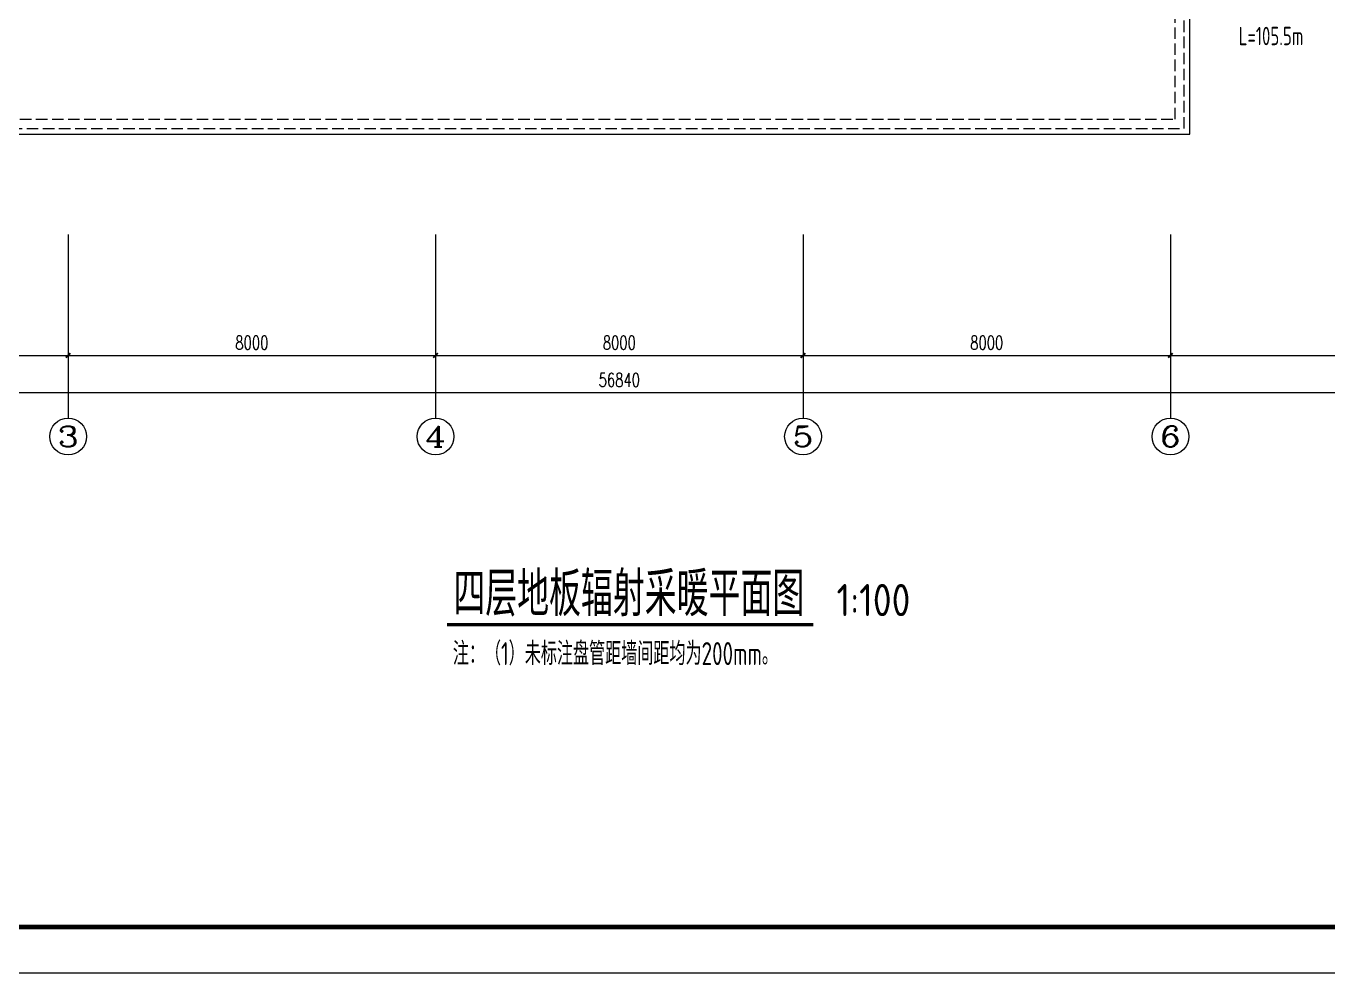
# Model space of a CAD drawing. Extents: x 2430460 to 2514560, y -608375 to -364775.
# Drawn here: x 2458565 to 2486912, y -424175 to -403568 of the extents above; entities that cross this region are included whole.
import ezdxf
from ezdxf.enums import TextEntityAlignment as Align

# ---------------------------------------------------------------- set-up
doc = ezdxf.new("R2010")
doc.units = 0
doc.header["$LTSCALE"] = 1000
doc.header["$MEASUREMENT"] = 0
doc.linetypes.add('DASH', pattern=[0.35, 0.25, -0.1])
for name, color, linetype in [('AXIS', 3, 'Continuous'), ('AXIS_TEXT', 7, 'Continuous'), ('DIM_SYMB', 3, 'Continuous'), ('PUB_DIM', 3, 'Continuous'), ('PUB_TEXT', 7, 'Continuous'), ('TK', 4, 'Continuous')]:
    doc.layers.add(name, color=color, linetype=linetype)
doc.styles.add('26#标准$0$TSSD_REIN', font='Tssdeng.shx', dxfattribs={"width": 0.7, "bigfont": 'tssdchn.shx'})
doc.styles.add('_TCH_AXIS', font='COMPLEX', dxfattribs={"bigfont": 'GBCBIG'})
doc.styles.add('_TCH_DIM_T3', font='SIMPLEX', dxfattribs={"width": 0.705882, "bigfont": 'GBCBIG'})
doc.styles.add('COMPLEX', font='COMPLEX')
doc.styles.add('HZTXT1', font='romans.shx', dxfattribs={"width": 0.7, "bigfont": 'GBHZFS.SHX'})
doc.styles.get("Standard").update_dxf_attribs({"font": 'gbenor.shx', "bigfont": 'gbcbig.shx'})
doc.styles.add('TSSD_Rein', font='Tssdeng.shx', dxfattribs={"width": 0.7, "bigfont": 'hztxt.shx'})
doc.dimstyles.new('_TCH_ARCH&&100', dxfattribs={"dimtxt": 297.5, "dimasz": 100, "dimexe": 250, "dimexo": 300, "dimgap": 126.25, "dimtad": 1, "dimdec": 0, "dimzin": 0, "dimdsep": 46, "dimtxsty": '_TCH_DIM_T3', "dimblk": 'ARCHTICK', "dimcen": 0.09, "dimclrt": 7, "dimazin": 2, "dimtfac": 1, "dimtdec": 0, "dimtix": 1, "dimtmove": 2, "dimatfit": 3, "dimfxl": 30, "dimtolj": 1, "dimtzin": 0, "dimarcsym": 0})

# ---------------------------------------------------------------- blocks, each defined once
blk = doc.blocks.new('_ArchTick')
at = {"color": 0, "linetype": 'ByBlock', "const_width": 0.4}
blk.add_lwpolyline([(-0.5, -0.5), (0.5, 0.5)], dxfattribs=at)
blk = doc.blocks.new('*D143')
at = {"layer": 'Defpoints', "color": 0, "transparency": 16777216}
for p in [(-45219, -16333), (11621, -16333), (11621, -17376)]:
    blk.add_point(p, dxfattribs=at)
at = {"layer": 'PUB_DIM', "color": 0, "lineweight": -2, "transparency": 16777216}
for p, q in [((-45219, -16633), (-45219, -17626)), ((11621, -16633), (11621, -17626)), ((-45219, -17376), (11621, -17376))]:
    blk.add_line(p, q, dxfattribs=at)
at = {"layer": 'PUB_DIM', "color": 0, "lineweight": -2, "transparency": 16777216, "xscale": 100, "yscale": 100, "zscale": 100, "rotation": 180}
blk.add_blockref('_ArchTick', (-45219, -17376), dxfattribs=at)
at = {"layer": 'PUB_DIM', "color": 0, "lineweight": -2, "transparency": 16777216, "xscale": 100, "yscale": 100, "zscale": 100}
blk.add_blockref('_ArchTick', (11621, -17376), dxfattribs=at)
at = {"layer": 'PUB_DIM', "color": 7, "transparency": 16777216, "insert": (-16799, -17101), "char_height": 297.5, "attachment_point": 5, "style": '_TCH_DIM_T3'}
blk.add_mtext('\\A1;56840', dxfattribs=at)
blk = doc.blocks.new('*D146')
at = {"layer": 'Defpoints', "color": 0, "transparency": 16777216}
for p in [(-36799, -15552), (-28799, -15552), (-28799, -16569)]:
    blk.add_point(p, dxfattribs=at)
at = {"layer": 'PUB_DIM', "color": 0, "lineweight": -2, "transparency": 16777216}
for p, q in [((-36799, -15852), (-36799, -16819)), ((-28799, -15852), (-28799, -16819)), ((-36799, -16569), (-28799, -16569))]:
    blk.add_line(p, q, dxfattribs=at)
at = {"layer": 'PUB_DIM', "color": 0, "lineweight": -2, "transparency": 16777216, "xscale": 100, "yscale": 100, "zscale": 100, "rotation": 180}
blk.add_blockref('_ArchTick', (-36799, -16569), dxfattribs=at)
at = {"layer": 'PUB_DIM', "color": 0, "lineweight": -2, "transparency": 16777216, "xscale": 100, "yscale": 100, "zscale": 100}
blk.add_blockref('_ArchTick', (-28799, -16569), dxfattribs=at)
at = {"layer": 'PUB_DIM', "color": 7, "transparency": 16777216, "insert": (-32799, -16294), "char_height": 297.5, "attachment_point": 5, "style": '_TCH_DIM_T3'}
blk.add_mtext('\\A1;8000', dxfattribs=at)
blk = doc.blocks.new('*D147')
at = {"layer": 'Defpoints', "color": 0, "transparency": 16777216}
for p in [(-28799, -15552), (-20799, -15552), (-20799, -16569)]:
    blk.add_point(p, dxfattribs=at)
at = {"layer": 'PUB_DIM', "color": 0, "lineweight": -2, "transparency": 16777216}
for p, q in [((-28799, -15852), (-28799, -16819)), ((-20799, -15852), (-20799, -16819)), ((-28799, -16569), (-20799, -16569))]:
    blk.add_line(p, q, dxfattribs=at)
at = {"layer": 'PUB_DIM', "color": 0, "lineweight": -2, "transparency": 16777216, "xscale": 100, "yscale": 100, "zscale": 100, "rotation": 180}
blk.add_blockref('_ArchTick', (-28799, -16569), dxfattribs=at)
at = {"layer": 'PUB_DIM', "color": 0, "lineweight": -2, "transparency": 16777216, "xscale": 100, "yscale": 100, "zscale": 100}
blk.add_blockref('_ArchTick', (-20799, -16569), dxfattribs=at)
at = {"layer": 'PUB_DIM', "color": 7, "transparency": 16777216, "insert": (-24799, -16294), "char_height": 297.5, "attachment_point": 5, "style": '_TCH_DIM_T3'}
blk.add_mtext('\\A1;8000', dxfattribs=at)
blk = doc.blocks.new('*D148')
at = {"layer": 'Defpoints', "color": 0, "transparency": 16777216}
for p in [(-20799, -15552), (-12799, -15552), (-12799, -16569)]:
    blk.add_point(p, dxfattribs=at)
at = {"layer": 'PUB_DIM', "color": 0, "lineweight": -2, "transparency": 16777216}
for p, q in [((-20799, -15852), (-20799, -16819)), ((-12799, -15852), (-12799, -16819)), ((-20799, -16569), (-12799, -16569))]:
    blk.add_line(p, q, dxfattribs=at)
at = {"layer": 'PUB_DIM', "color": 0, "lineweight": -2, "transparency": 16777216, "xscale": 100, "yscale": 100, "zscale": 100, "rotation": 180}
blk.add_blockref('_ArchTick', (-20799, -16569), dxfattribs=at)
at = {"layer": 'PUB_DIM', "color": 0, "lineweight": -2, "transparency": 16777216, "xscale": 100, "yscale": 100, "zscale": 100}
blk.add_blockref('_ArchTick', (-12799, -16569), dxfattribs=at)
at = {"layer": 'PUB_DIM', "color": 7, "transparency": 16777216, "insert": (-16799, -16294), "char_height": 297.5, "attachment_point": 5, "style": '_TCH_DIM_T3'}
blk.add_mtext('\\A1;8000', dxfattribs=at)
blk = doc.blocks.new('*D149')
at = {"layer": 'Defpoints', "color": 0, "transparency": 16777216}
for p in [(-12799, -15552), (-4799, -15552), (-4799, -16569)]:
    blk.add_point(p, dxfattribs=at)
at = {"layer": 'PUB_DIM', "color": 0, "lineweight": -2, "transparency": 16777216}
for p, q in [((-12799, -15852), (-12799, -16819)), ((-4799, -15852), (-4799, -16819)), ((-12799, -16569), (-4799, -16569))]:
    blk.add_line(p, q, dxfattribs=at)
at = {"layer": 'PUB_DIM', "color": 0, "lineweight": -2, "transparency": 16777216, "xscale": 100, "yscale": 100, "zscale": 100, "rotation": 180}
blk.add_blockref('_ArchTick', (-12799, -16569), dxfattribs=at)
at = {"layer": 'PUB_DIM', "color": 0, "lineweight": -2, "transparency": 16777216, "xscale": 100, "yscale": 100, "zscale": 100}
blk.add_blockref('_ArchTick', (-4799, -16569), dxfattribs=at)
at = {"layer": 'PUB_DIM', "color": 7, "transparency": 16777216, "insert": (-8799, -16294), "char_height": 297.5, "attachment_point": 5, "style": '_TCH_DIM_T3'}
blk.add_mtext('\\A1;8000', dxfattribs=at)
blk = doc.blocks.new('*D150')
at = {"layer": 'Defpoints', "color": 0, "transparency": 16777216}
for p in [(-4799, -15552), (3201, -15552), (3201, -16569)]:
    blk.add_point(p, dxfattribs=at)
at = {"layer": 'PUB_DIM', "color": 0, "lineweight": -2, "transparency": 16777216}
for p, q in [((-4799, -15852), (-4799, -16819)), ((3201, -15852), (3201, -16819)), ((-4799, -16569), (3201, -16569))]:
    blk.add_line(p, q, dxfattribs=at)
at = {"layer": 'PUB_DIM', "color": 0, "lineweight": -2, "transparency": 16777216, "xscale": 100, "yscale": 100, "zscale": 100, "rotation": 180}
blk.add_blockref('_ArchTick', (-4799, -16569), dxfattribs=at)
at = {"layer": 'PUB_DIM', "color": 0, "lineweight": -2, "transparency": 16777216, "xscale": 100, "yscale": 100, "zscale": 100}
blk.add_blockref('_ArchTick', (3201, -16569), dxfattribs=at)
at = {"layer": 'PUB_DIM', "color": 7, "transparency": 16777216, "insert": (-799, -16294), "char_height": 297.5, "attachment_point": 5, "style": '_TCH_DIM_T3'}
blk.add_mtext('\\A1;8000', dxfattribs=at)
blk = doc.blocks.new('*D254')
at = {"layer": 'Defpoints', "color": 0, "transparency": 16777216}
for p in [(-45219, -16333), (11621, -16333), (11621, -17376)]:
    blk.add_point(p, dxfattribs=at)
at = {"layer": 'PUB_DIM', "color": 0, "lineweight": -2, "transparency": 16777216}
for p, q in [((-45219, -16633), (-45219, -17626)), ((11621, -16633), (11621, -17626)), ((-45219, -17376), (11621, -17376))]:
    blk.add_line(p, q, dxfattribs=at)
at = {"layer": 'PUB_DIM', "color": 0, "lineweight": -2, "transparency": 16777216, "xscale": 100, "yscale": 100, "zscale": 100, "rotation": 180}
blk.add_blockref('_ArchTick', (-45219, -17376), dxfattribs=at)
at = {"layer": 'PUB_DIM', "color": 0, "lineweight": -2, "transparency": 16777216, "xscale": 100, "yscale": 100, "zscale": 100}
blk.add_blockref('_ArchTick', (11621, -17376), dxfattribs=at)
at = {"layer": 'PUB_DIM', "color": 7, "transparency": 16777216, "insert": (-16799, -17101), "char_height": 297.5, "attachment_point": 5, "style": '_TCH_DIM_T3'}
blk.add_mtext('\\A1;56840', dxfattribs=at)
blk = doc.blocks.new('*D257')
at = {"layer": 'Defpoints', "color": 0, "transparency": 16777216}
for p in [(-36799, -15552), (-28799, -15552), (-28799, -16569)]:
    blk.add_point(p, dxfattribs=at)
at = {"layer": 'PUB_DIM', "color": 0, "lineweight": -2, "transparency": 16777216}
for p, q in [((-36799, -15852), (-36799, -16819)), ((-28799, -15852), (-28799, -16819)), ((-36799, -16569), (-28799, -16569))]:
    blk.add_line(p, q, dxfattribs=at)
at = {"layer": 'PUB_DIM', "color": 0, "lineweight": -2, "transparency": 16777216, "xscale": 100, "yscale": 100, "zscale": 100, "rotation": 180}
blk.add_blockref('_ArchTick', (-36799, -16569), dxfattribs=at)
at = {"layer": 'PUB_DIM', "color": 0, "lineweight": -2, "transparency": 16777216, "xscale": 100, "yscale": 100, "zscale": 100}
blk.add_blockref('_ArchTick', (-28799, -16569), dxfattribs=at)
at = {"layer": 'PUB_DIM', "color": 7, "transparency": 16777216, "insert": (-32799, -16294), "char_height": 297.5, "attachment_point": 5, "style": '_TCH_DIM_T3'}
blk.add_mtext('\\A1;8000', dxfattribs=at)
blk = doc.blocks.new('*D258')
at = {"layer": 'Defpoints', "color": 0, "transparency": 16777216}
for p in [(-28799, -15552), (-20799, -15552), (-20799, -16569)]:
    blk.add_point(p, dxfattribs=at)
at = {"layer": 'PUB_DIM', "color": 0, "lineweight": -2, "transparency": 16777216}
for p, q in [((-28799, -15852), (-28799, -16819)), ((-20799, -15852), (-20799, -16819)), ((-28799, -16569), (-20799, -16569))]:
    blk.add_line(p, q, dxfattribs=at)
at = {"layer": 'PUB_DIM', "color": 0, "lineweight": -2, "transparency": 16777216, "xscale": 100, "yscale": 100, "zscale": 100, "rotation": 180}
blk.add_blockref('_ArchTick', (-28799, -16569), dxfattribs=at)
at = {"layer": 'PUB_DIM', "color": 0, "lineweight": -2, "transparency": 16777216, "xscale": 100, "yscale": 100, "zscale": 100}
blk.add_blockref('_ArchTick', (-20799, -16569), dxfattribs=at)
at = {"layer": 'PUB_DIM', "color": 7, "transparency": 16777216, "insert": (-24799, -16294), "char_height": 297.5, "attachment_point": 5, "style": '_TCH_DIM_T3'}
blk.add_mtext('\\A1;8000', dxfattribs=at)
blk = doc.blocks.new('*D259')
at = {"layer": 'Defpoints', "color": 0, "transparency": 16777216}
for p in [(-20799, -15552), (-12799, -15552), (-12799, -16569)]:
    blk.add_point(p, dxfattribs=at)
at = {"layer": 'PUB_DIM', "color": 0, "lineweight": -2, "transparency": 16777216}
for p, q in [((-20799, -15852), (-20799, -16819)), ((-12799, -15852), (-12799, -16819)), ((-20799, -16569), (-12799, -16569))]:
    blk.add_line(p, q, dxfattribs=at)
at = {"layer": 'PUB_DIM', "color": 0, "lineweight": -2, "transparency": 16777216, "xscale": 100, "yscale": 100, "zscale": 100, "rotation": 180}
blk.add_blockref('_ArchTick', (-20799, -16569), dxfattribs=at)
at = {"layer": 'PUB_DIM', "color": 0, "lineweight": -2, "transparency": 16777216, "xscale": 100, "yscale": 100, "zscale": 100}
blk.add_blockref('_ArchTick', (-12799, -16569), dxfattribs=at)
at = {"layer": 'PUB_DIM', "color": 7, "transparency": 16777216, "insert": (-16799, -16294), "char_height": 297.5, "attachment_point": 5, "style": '_TCH_DIM_T3'}
blk.add_mtext('\\A1;8000', dxfattribs=at)
blk = doc.blocks.new('*D260')
at = {"layer": 'Defpoints', "color": 0, "transparency": 16777216}
for p in [(-12799, -15552), (-4799, -15552), (-4799, -16569)]:
    blk.add_point(p, dxfattribs=at)
at = {"layer": 'PUB_DIM', "color": 0, "lineweight": -2, "transparency": 16777216}
for p, q in [((-12799, -15852), (-12799, -16819)), ((-4799, -15852), (-4799, -16819)), ((-12799, -16569), (-4799, -16569))]:
    blk.add_line(p, q, dxfattribs=at)
at = {"layer": 'PUB_DIM', "color": 0, "lineweight": -2, "transparency": 16777216, "xscale": 100, "yscale": 100, "zscale": 100, "rotation": 180}
blk.add_blockref('_ArchTick', (-12799, -16569), dxfattribs=at)
at = {"layer": 'PUB_DIM', "color": 0, "lineweight": -2, "transparency": 16777216, "xscale": 100, "yscale": 100, "zscale": 100}
blk.add_blockref('_ArchTick', (-4799, -16569), dxfattribs=at)
at = {"layer": 'PUB_DIM', "color": 7, "transparency": 16777216, "insert": (-8799, -16294), "char_height": 297.5, "attachment_point": 5, "style": '_TCH_DIM_T3'}
blk.add_mtext('\\A1;8000', dxfattribs=at)
blk = doc.blocks.new('*D261')
at = {"layer": 'Defpoints', "color": 0, "transparency": 16777216}
for p in [(-4799, -15552), (3201, -15552), (3201, -16569)]:
    blk.add_point(p, dxfattribs=at)
at = {"layer": 'PUB_DIM', "color": 0, "lineweight": -2, "transparency": 16777216}
for p, q in [((-4799, -15852), (-4799, -16819)), ((3201, -15852), (3201, -16819)), ((-4799, -16569), (3201, -16569))]:
    blk.add_line(p, q, dxfattribs=at)
at = {"layer": 'PUB_DIM', "color": 0, "lineweight": -2, "transparency": 16777216, "xscale": 100, "yscale": 100, "zscale": 100, "rotation": 180}
blk.add_blockref('_ArchTick', (-4799, -16569), dxfattribs=at)
at = {"layer": 'PUB_DIM', "color": 0, "lineweight": -2, "transparency": 16777216, "xscale": 100, "yscale": 100, "zscale": 100}
blk.add_blockref('_ArchTick', (3201, -16569), dxfattribs=at)
at = {"layer": 'PUB_DIM', "color": 7, "transparency": 16777216, "insert": (-799, -16294), "char_height": 297.5, "attachment_point": 5, "style": '_TCH_DIM_T3'}
blk.add_mtext('\\A1;8000', dxfattribs=at)
blk = doc.blocks.new('*D365')
at = {"layer": 'Defpoints', "color": 0, "transparency": 16777216}
for p in [(-45219, -16333), (11621, -16333), (11621, -17376)]:
    blk.add_point(p, dxfattribs=at)
at = {"layer": 'PUB_DIM', "color": 0, "lineweight": -2, "transparency": 16777216}
for p, q in [((-45219, -16633), (-45219, -17626)), ((11621, -16633), (11621, -17626)), ((-45219, -17376), (11621, -17376))]:
    blk.add_line(p, q, dxfattribs=at)
at = {"layer": 'PUB_DIM', "color": 0, "lineweight": -2, "transparency": 16777216, "xscale": 100, "yscale": 100, "zscale": 100, "rotation": 180}
blk.add_blockref('_ArchTick', (-45219, -17376), dxfattribs=at)
at = {"layer": 'PUB_DIM', "color": 0, "lineweight": -2, "transparency": 16777216, "xscale": 100, "yscale": 100, "zscale": 100}
blk.add_blockref('_ArchTick', (11621, -17376), dxfattribs=at)
at = {"layer": 'PUB_DIM', "color": 7, "transparency": 16777216, "insert": (-16799, -17101), "char_height": 297.5, "attachment_point": 5, "style": '_TCH_DIM_T3'}
blk.add_mtext('\\A1;56840', dxfattribs=at)
blk = doc.blocks.new('*D368')
at = {"layer": 'Defpoints', "color": 0, "transparency": 16777216}
for p in [(-36799, -15552), (-28799, -15552), (-28799, -16569)]:
    blk.add_point(p, dxfattribs=at)
at = {"layer": 'PUB_DIM', "color": 0, "lineweight": -2, "transparency": 16777216}
for p, q in [((-36799, -15852), (-36799, -16819)), ((-28799, -15852), (-28799, -16819)), ((-36799, -16569), (-28799, -16569))]:
    blk.add_line(p, q, dxfattribs=at)
at = {"layer": 'PUB_DIM', "color": 0, "lineweight": -2, "transparency": 16777216, "xscale": 100, "yscale": 100, "zscale": 100, "rotation": 180}
blk.add_blockref('_ArchTick', (-36799, -16569), dxfattribs=at)
at = {"layer": 'PUB_DIM', "color": 0, "lineweight": -2, "transparency": 16777216, "xscale": 100, "yscale": 100, "zscale": 100}
blk.add_blockref('_ArchTick', (-28799, -16569), dxfattribs=at)
at = {"layer": 'PUB_DIM', "color": 7, "transparency": 16777216, "insert": (-32799, -16294), "char_height": 297.5, "attachment_point": 5, "style": '_TCH_DIM_T3'}
blk.add_mtext('\\A1;8000', dxfattribs=at)
blk = doc.blocks.new('*D369')
at = {"layer": 'Defpoints', "color": 0, "transparency": 16777216}
for p in [(-28799, -15552), (-20799, -15552), (-20799, -16569)]:
    blk.add_point(p, dxfattribs=at)
at = {"layer": 'PUB_DIM', "color": 0, "lineweight": -2, "transparency": 16777216}
for p, q in [((-28799, -15852), (-28799, -16819)), ((-20799, -15852), (-20799, -16819)), ((-28799, -16569), (-20799, -16569))]:
    blk.add_line(p, q, dxfattribs=at)
at = {"layer": 'PUB_DIM', "color": 0, "lineweight": -2, "transparency": 16777216, "xscale": 100, "yscale": 100, "zscale": 100, "rotation": 180}
blk.add_blockref('_ArchTick', (-28799, -16569), dxfattribs=at)
at = {"layer": 'PUB_DIM', "color": 0, "lineweight": -2, "transparency": 16777216, "xscale": 100, "yscale": 100, "zscale": 100}
blk.add_blockref('_ArchTick', (-20799, -16569), dxfattribs=at)
at = {"layer": 'PUB_DIM', "color": 7, "transparency": 16777216, "insert": (-24799, -16294), "char_height": 297.5, "attachment_point": 5, "style": '_TCH_DIM_T3'}
blk.add_mtext('\\A1;8000', dxfattribs=at)
blk = doc.blocks.new('*D370')
at = {"layer": 'Defpoints', "color": 0, "transparency": 16777216}
for p in [(-20799, -15552), (-12799, -15552), (-12799, -16569)]:
    blk.add_point(p, dxfattribs=at)
at = {"layer": 'PUB_DIM', "color": 0, "lineweight": -2, "transparency": 16777216}
for p, q in [((-20799, -15852), (-20799, -16819)), ((-12799, -15852), (-12799, -16819)), ((-20799, -16569), (-12799, -16569))]:
    blk.add_line(p, q, dxfattribs=at)
at = {"layer": 'PUB_DIM', "color": 0, "lineweight": -2, "transparency": 16777216, "xscale": 100, "yscale": 100, "zscale": 100, "rotation": 180}
blk.add_blockref('_ArchTick', (-20799, -16569), dxfattribs=at)
at = {"layer": 'PUB_DIM', "color": 0, "lineweight": -2, "transparency": 16777216, "xscale": 100, "yscale": 100, "zscale": 100}
blk.add_blockref('_ArchTick', (-12799, -16569), dxfattribs=at)
at = {"layer": 'PUB_DIM', "color": 7, "transparency": 16777216, "insert": (-16799, -16294), "char_height": 297.5, "attachment_point": 5, "style": '_TCH_DIM_T3'}
blk.add_mtext('\\A1;8000', dxfattribs=at)
blk = doc.blocks.new('*D371')
at = {"layer": 'Defpoints', "color": 0, "transparency": 16777216}
for p in [(-12799, -15552), (-4799, -15552), (-4799, -16569)]:
    blk.add_point(p, dxfattribs=at)
at = {"layer": 'PUB_DIM', "color": 0, "lineweight": -2, "transparency": 16777216}
for p, q in [((-12799, -15852), (-12799, -16819)), ((-4799, -15852), (-4799, -16819)), ((-12799, -16569), (-4799, -16569))]:
    blk.add_line(p, q, dxfattribs=at)
at = {"layer": 'PUB_DIM', "color": 0, "lineweight": -2, "transparency": 16777216, "xscale": 100, "yscale": 100, "zscale": 100, "rotation": 180}
blk.add_blockref('_ArchTick', (-12799, -16569), dxfattribs=at)
at = {"layer": 'PUB_DIM', "color": 0, "lineweight": -2, "transparency": 16777216, "xscale": 100, "yscale": 100, "zscale": 100}
blk.add_blockref('_ArchTick', (-4799, -16569), dxfattribs=at)
at = {"layer": 'PUB_DIM', "color": 7, "transparency": 16777216, "insert": (-8799, -16294), "char_height": 297.5, "attachment_point": 5, "style": '_TCH_DIM_T3'}
blk.add_mtext('\\A1;8000', dxfattribs=at)
blk = doc.blocks.new('*D372')
at = {"layer": 'Defpoints', "color": 0, "transparency": 16777216}
for p in [(-4799, -15552), (3201, -15552), (3201, -16569)]:
    blk.add_point(p, dxfattribs=at)
at = {"layer": 'PUB_DIM', "color": 0, "lineweight": -2, "transparency": 16777216}
for p, q in [((-4799, -15852), (-4799, -16819)), ((3201, -15852), (3201, -16819)), ((-4799, -16569), (3201, -16569))]:
    blk.add_line(p, q, dxfattribs=at)
at = {"layer": 'PUB_DIM', "color": 0, "lineweight": -2, "transparency": 16777216, "xscale": 100, "yscale": 100, "zscale": 100, "rotation": 180}
blk.add_blockref('_ArchTick', (-4799, -16569), dxfattribs=at)
at = {"layer": 'PUB_DIM', "color": 0, "lineweight": -2, "transparency": 16777216, "xscale": 100, "yscale": 100, "zscale": 100}
blk.add_blockref('_ArchTick', (3201, -16569), dxfattribs=at)
at = {"layer": 'PUB_DIM', "color": 7, "transparency": 16777216, "insert": (-799, -16294), "char_height": 297.5, "attachment_point": 5, "style": '_TCH_DIM_T3'}
blk.add_mtext('\\A1;8000', dxfattribs=at)
blk = doc.blocks.new('_AXISO')
blk.add_circle((0, 0), 0.5)
at = {"layer": 'AXIS_TEXT', "style": 'COMPLEX', "width": 1.041667}
blk.add_attdef('A', text='', height=0.56, dxfattribs=at).set_placement((-0.25, -0.28), (0.25, -0.28), align=Align.FIT)
blk = doc.blocks.new('*D402')
at = {"layer": 'Defpoints', "color": 0, "transparency": 16777216}
for p in [(-45219, -16333), (11621, -16333), (11621, -17376)]:
    blk.add_point(p, dxfattribs=at)
at = {"layer": 'PUB_DIM', "color": 0, "lineweight": -2, "transparency": 16777216}
for p, q in [((-45219, -16633), (-45219, -17626)), ((11621, -16633), (11621, -17626)), ((-45219, -17376), (11621, -17376))]:
    blk.add_line(p, q, dxfattribs=at)
at = {"layer": 'PUB_DIM', "color": 0, "lineweight": -2, "transparency": 16777216, "xscale": 100, "yscale": 100, "zscale": 100, "rotation": 180}
blk.add_blockref('_ArchTick', (-45219, -17376), dxfattribs=at)
at = {"layer": 'PUB_DIM', "color": 0, "lineweight": -2, "transparency": 16777216, "xscale": 100, "yscale": 100, "zscale": 100}
blk.add_blockref('_ArchTick', (11621, -17376), dxfattribs=at)
at = {"layer": 'PUB_DIM', "color": 7, "transparency": 16777216, "insert": (-16799, -17101), "char_height": 297.5, "attachment_point": 5, "style": '_TCH_DIM_T3'}
blk.add_mtext('\\A1;56840', dxfattribs=at)
blk = doc.blocks.new('*D405')
at = {"layer": 'Defpoints', "color": 0, "transparency": 16777216}
for p in [(-36799, -15552), (-28799, -15552), (-28799, -16569)]:
    blk.add_point(p, dxfattribs=at)
at = {"layer": 'PUB_DIM', "color": 0, "lineweight": -2, "transparency": 16777216}
for p, q in [((-36799, -15852), (-36799, -16819)), ((-28799, -15852), (-28799, -16819)), ((-36799, -16569), (-28799, -16569))]:
    blk.add_line(p, q, dxfattribs=at)
at = {"layer": 'PUB_DIM', "color": 0, "lineweight": -2, "transparency": 16777216, "xscale": 100, "yscale": 100, "zscale": 100, "rotation": 180}
blk.add_blockref('_ArchTick', (-36799, -16569), dxfattribs=at)
at = {"layer": 'PUB_DIM', "color": 0, "lineweight": -2, "transparency": 16777216, "xscale": 100, "yscale": 100, "zscale": 100}
blk.add_blockref('_ArchTick', (-28799, -16569), dxfattribs=at)
at = {"layer": 'PUB_DIM', "color": 7, "transparency": 16777216, "insert": (-32799, -16294), "char_height": 297.5, "attachment_point": 5, "style": '_TCH_DIM_T3'}
blk.add_mtext('\\A1;8000', dxfattribs=at)
blk = doc.blocks.new('*D406')
at = {"layer": 'Defpoints', "color": 0, "transparency": 16777216}
for p in [(-28799, -15552), (-20799, -15552), (-20799, -16569)]:
    blk.add_point(p, dxfattribs=at)
at = {"layer": 'PUB_DIM', "color": 0, "lineweight": -2, "transparency": 16777216}
for p, q in [((-28799, -15852), (-28799, -16819)), ((-20799, -15852), (-20799, -16819)), ((-28799, -16569), (-20799, -16569))]:
    blk.add_line(p, q, dxfattribs=at)
at = {"layer": 'PUB_DIM', "color": 0, "lineweight": -2, "transparency": 16777216, "xscale": 100, "yscale": 100, "zscale": 100, "rotation": 180}
blk.add_blockref('_ArchTick', (-28799, -16569), dxfattribs=at)
at = {"layer": 'PUB_DIM', "color": 0, "lineweight": -2, "transparency": 16777216, "xscale": 100, "yscale": 100, "zscale": 100}
blk.add_blockref('_ArchTick', (-20799, -16569), dxfattribs=at)
at = {"layer": 'PUB_DIM', "color": 7, "transparency": 16777216, "insert": (-24799, -16294), "char_height": 297.5, "attachment_point": 5, "style": '_TCH_DIM_T3'}
blk.add_mtext('\\A1;8000', dxfattribs=at)
blk = doc.blocks.new('*D407')
at = {"layer": 'Defpoints', "color": 0, "transparency": 16777216}
for p in [(-20799, -15552), (-12799, -15552), (-12799, -16569)]:
    blk.add_point(p, dxfattribs=at)
at = {"layer": 'PUB_DIM', "color": 0, "lineweight": -2, "transparency": 16777216}
for p, q in [((-20799, -15852), (-20799, -16819)), ((-12799, -15852), (-12799, -16819)), ((-20799, -16569), (-12799, -16569))]:
    blk.add_line(p, q, dxfattribs=at)
at = {"layer": 'PUB_DIM', "color": 0, "lineweight": -2, "transparency": 16777216, "xscale": 100, "yscale": 100, "zscale": 100, "rotation": 180}
blk.add_blockref('_ArchTick', (-20799, -16569), dxfattribs=at)
at = {"layer": 'PUB_DIM', "color": 0, "lineweight": -2, "transparency": 16777216, "xscale": 100, "yscale": 100, "zscale": 100}
blk.add_blockref('_ArchTick', (-12799, -16569), dxfattribs=at)
at = {"layer": 'PUB_DIM', "color": 7, "transparency": 16777216, "insert": (-16799, -16294), "char_height": 297.5, "attachment_point": 5, "style": '_TCH_DIM_T3'}
blk.add_mtext('\\A1;8000', dxfattribs=at)
blk = doc.blocks.new('*D408')
at = {"layer": 'Defpoints', "color": 0, "transparency": 16777216}
for p in [(-12799, -15552), (-4799, -15552), (-4799, -16569)]:
    blk.add_point(p, dxfattribs=at)
at = {"layer": 'PUB_DIM', "color": 0, "lineweight": -2, "transparency": 16777216}
for p, q in [((-12799, -15852), (-12799, -16819)), ((-4799, -15852), (-4799, -16819)), ((-12799, -16569), (-4799, -16569))]:
    blk.add_line(p, q, dxfattribs=at)
at = {"layer": 'PUB_DIM', "color": 0, "lineweight": -2, "transparency": 16777216, "xscale": 100, "yscale": 100, "zscale": 100, "rotation": 180}
blk.add_blockref('_ArchTick', (-12799, -16569), dxfattribs=at)
at = {"layer": 'PUB_DIM', "color": 0, "lineweight": -2, "transparency": 16777216, "xscale": 100, "yscale": 100, "zscale": 100}
blk.add_blockref('_ArchTick', (-4799, -16569), dxfattribs=at)
at = {"layer": 'PUB_DIM', "color": 7, "transparency": 16777216, "insert": (-8799, -16294), "char_height": 297.5, "attachment_point": 5, "style": '_TCH_DIM_T3'}
blk.add_mtext('\\A1;8000', dxfattribs=at)
blk = doc.blocks.new('*D409')
at = {"layer": 'Defpoints', "color": 0, "transparency": 16777216}
for p in [(-4799, -15552), (3201, -15552), (3201, -16569)]:
    blk.add_point(p, dxfattribs=at)
at = {"layer": 'PUB_DIM', "color": 0, "lineweight": -2, "transparency": 16777216}
for p, q in [((-4799, -15852), (-4799, -16819)), ((3201, -15852), (3201, -16819)), ((-4799, -16569), (3201, -16569))]:
    blk.add_line(p, q, dxfattribs=at)
at = {"layer": 'PUB_DIM', "color": 0, "lineweight": -2, "transparency": 16777216, "xscale": 100, "yscale": 100, "zscale": 100, "rotation": 180}
blk.add_blockref('_ArchTick', (-4799, -16569), dxfattribs=at)
at = {"layer": 'PUB_DIM', "color": 0, "lineweight": -2, "transparency": 16777216, "xscale": 100, "yscale": 100, "zscale": 100}
blk.add_blockref('_ArchTick', (3201, -16569), dxfattribs=at)
at = {"layer": 'PUB_DIM', "color": 7, "transparency": 16777216, "insert": (-799, -16294), "char_height": 297.5, "attachment_point": 5, "style": '_TCH_DIM_T3'}
blk.add_mtext('\\A1;8000', dxfattribs=at)
blk = doc.blocks.new('*U544')
at = {"color": 3}
blk.add_lwpolyline([(-84100, 0), (0, 0), (0, 59400), (-84100, 59400)], close=True, dxfattribs=at)
at = {"color": 3, "const_width": 100}
blk.add_lwpolyline([(-81600, 1000), (-1000, 1000), (-1000, 58400), (-81600, 58400)], close=True, dxfattribs=at)
at = {"layer": 'TK', "color": 4, "style": 'HZTXT1'}
for tag, height, width, p in [('项目负责1', 400, 0.6, (-4500, 19196)), ('项目负责2', 400, 0.6, (-4500, 18296)), ('专责', 400, 0.6, (-4500, 17396)), ('审定', 400, 0.6, (-4500, 16496)), ('审核', 400, 0.6, (-4500, 15596)), ('校对', 400, 0.6, (-4500, 14696)), ('设计', 400, 0.6, (-4500, 13796)), ('绘图', 400, 0.6, (-4500, 12896)), ('建设单位', 450, 0.6, (-4500, 11050)), ('工号', 400, 0.5, (-5501, 3507)), ('版次', 400, 0.7, (-2138, 3498)), ('阶段', 400, 0.7, (-2138, 2498)), ('比例', 400, 0.7, (-5491, 1513)), ('日期', 400, 0.7, (-2138, 1498))]:
    blk.add_attdef(tag, text='', height=height, dxfattribs=dict(at, width=width)).set_placement(p, align=Align.MIDDLE)
at = {"layer": 'TK', "color": 1, "lineweight": -3, "style": 'HZTXT1', "width": 0.6}
blk.add_attdef('工程名称', text='', height=450, dxfattribs=at).set_placement((-4500, 9050), align=Align.MIDDLE)
at = {"layer": 'TK', "color": 4, "lineweight": -3, "style": 'HZTXT1', "width": 0.6}
blk.add_attdef('子项名称', text='', height=450, dxfattribs=at).set_placement((-4500, 7050), align=Align.MIDDLE)
at = {"layer": 'TK', "color": 1, "lineweight": -3, "width": 0.6, "flags": 104}
blk.add_attdef('图名', text='', height=400, dxfattribs=at).set_placement((-4558, 4958), align=Align.MIDDLE_CENTER)
at = {"layer": 'TK', "color": 1, "style": 'HZTXT1', "width": 0.7}
blk.add_attdef('图号', text='', height=400, dxfattribs=at).set_placement((-5491, 2513), align=Align.MIDDLE)
blk = doc.blocks.new('A$C7281566F')
blk.add_lwpolyline([(-29319.5, 16139.4), (-45219.5, 16139.4), (-45219.5, -11750.6), (-4379.5, -11750.6), (-4379.5, -5750.6)])
at = {"color": 2, "linetype": 'DASH'}
for points in [[(-29319.5, 16019.4), (-45099.5, 16019.4), (-45099.5, -11630.6), (-4499.5, -11630.6), (-4499.5, -5750.6)], [(-29319.5, 15819.4), (-44899.5, 15819.4), (-44899.5, -11430.6), (-4699.5, -11430.6), (-4699.5, -5750.6)]]:
    blk.add_lwpolyline(points, dxfattribs=at)
at = {"layer": 'AXIS'}
for p, q in [((-28799.5, -13934.5), (-28799.5, -17934.5)), ((-20799.5, -13934.5), (-20799.5, -17934.5)), ((-12799.5, -13934.5), (-12799.5, -17934.5)), ((-4799.5, -13934.5), (-4799.5, -17934.5))]:
    blk.add_line(p, q, dxfattribs=at)
ref = blk.add_blockref('_AXISO', (-28799.5, -18334.5), dxfattribs=dict(at, xscale=800, yscale=800, zscale=800))
ref.add_attrib('A', '3', dxfattribs={"layer": 'AXIS_TEXT', "height": 452.5, "style": '_TCH_AXIS', "width": 1.5}).set_placement((-29025.7, -18560.8), (-28573.2, -18560.8), align=Align.FIT)
ref = blk.add_blockref('_AXISO', (-20799.5, -18334.5), dxfattribs=dict(at, xscale=800, yscale=800, zscale=800))
ref.add_attrib('A', '4', dxfattribs={"layer": 'AXIS_TEXT', "height": 452.5, "style": '_TCH_AXIS', "width": 1.3125}).set_placement((-21025.7, -18560.8), (-20573.2, -18560.8), align=Align.FIT)
ref = blk.add_blockref('_AXISO', (-12799.5, -18334.5), dxfattribs=dict(at, xscale=800, yscale=800, zscale=800))
ref.add_attrib('A', '5', dxfattribs={"layer": 'AXIS_TEXT', "height": 452.5, "style": '_TCH_AXIS', "width": 1.5}).set_placement((-13025.7, -18560.8), (-12573.2, -18560.8), align=Align.FIT)
ref = blk.add_blockref('_AXISO', (-4799.5, -18334.5), dxfattribs=dict(at, xscale=800, yscale=800, zscale=800))
ref.add_attrib('A', '6', dxfattribs={"layer": 'AXIS_TEXT', "height": 452.5, "style": '_TCH_AXIS', "width": 1.5}).set_placement((-5025.7, -18560.8), (-4573.2, -18560.8), align=Align.FIT)
at = {"layer": 'PUB_DIM'}
for p1, p2, distance, picture, middle in [((-36799.5, -15552.1), (-28799.5, -15552.1), -1017, '*D146', (-32799.5, -16294.1)), ((-36799.5, -15552.1), (-28799.5, -15552.1), -1017, '*D257', (-32799.5, -16294.1)), ((-36799.5, -15552.1), (-28799.5, -15552.1), -1017, '*D368', (-32799.5, -16294.1)), ((-36799.5, -15552.1), (-28799.5, -15552.1), -1017, '*D405', (-32799.5, -16294.1)), ((-28799.5, -15552.1), (-20799.5, -15552.1), -1017, '*D147', (-24799.5, -16294.1)), ((-28799.5, -15552.1), (-20799.5, -15552.1), -1017, '*D258', (-24799.5, -16294.1)), ((-28799.5, -15552.1), (-20799.5, -15552.1), -1017, '*D369', (-24799.5, -16294.1)), ((-28799.5, -15552.1), (-20799.5, -15552.1), -1017, '*D406', (-24799.5, -16294.1)), ((-20799.5, -15552.1), (-12799.5, -15552.1), -1017, '*D148', (-16799.5, -16294.1)), ((-20799.5, -15552.1), (-12799.5, -15552.1), -1017, '*D259', (-16799.5, -16294.1)), ((-20799.5, -15552.1), (-12799.5, -15552.1), -1017, '*D370', (-16799.5, -16294.1)), ((-20799.5, -15552.1), (-12799.5, -15552.1), -1017, '*D407', (-16799.5, -16294.1)), ((-12799.5, -15552.1), (-4799.5, -15552.1), -1017, '*D149', (-8799.5, -16294.1)), ((-12799.5, -15552.1), (-4799.5, -15552.1), -1017, '*D260', (-8799.5, -16294.1)), ((-12799.5, -15552.1), (-4799.5, -15552.1), -1017, '*D371', (-8799.5, -16294.1)), ((-12799.5, -15552.1), (-4799.5, -15552.1), -1017, '*D408', (-8799.5, -16294.1)), ((-4799.5, -15552.1), (3200.5, -15552.1), -1017, '*D150', (-799.5, -16294.1)), ((-4799.5, -15552.1), (3200.5, -15552.1), -1017, '*D261', (-799.5, -16294.1)), ((-4799.5, -15552.1), (3200.5, -15552.1), -1017, '*D372', (-799.5, -16294.1)), ((-4799.5, -15552.1), (3200.5, -15552.1), -1017, '*D409', (-799.5, -16294.1)), ((-45219.5, -16333.4), (11620.5, -16333.4), -1042.6, '*D143', (-16799.5, -17101)), ((-45219.5, -16333.4), (11620.5, -16333.4), -1042.6, '*D254', (-16799.5, -17101)), ((-45219.5, -16333.4), (11620.5, -16333.4), -1042.6, '*D365', (-16799.5, -17101)), ((-45219.5, -16333.4), (11620.5, -16333.4), -1042.6, '*D402', (-16799.5, -17101))]:
    dim = blk.add_aligned_dim(p1=p1, p2=p2, distance=distance, dimstyle='_TCH_ARCH&&100', dxfattribs=at)
    dim.commit()
    dim.dimension.update_dxf_attribs({"geometry": picture, "text_midpoint": middle})

msp = doc.modelspace()

# ---------------------------------------------------------------- linework, layer by layer
at = {"layer": 'DIM_SYMB', "const_width": 70}
msp.add_lwpolyline([(2475704.1, -416594.8), (2467729.5, -416594.8)], dxfattribs=at)

# ---------------------------------------------------------------- block references
for name, p in [('*U544', (2514560.4, -424174.9)), ('A$C7281566F', (2488281.5, -394167.1))]:
    msp.add_blockref(name, p)

# ---------------------------------------------------------------- texts
at = {"insert": (2484967.5, -403984.6), "char_height": 400, "width": 1509.222, "attachment_point": 7, "style": '26#标准$0$TSSD_REIN'}
msp.add_mtext('L=105.5m', dxfattribs=at)
msp.add_mtext('L=105.5m', dxfattribs=at)
at = {"insert": (2467857.2, -416974.9), "char_height": 500, "attachment_point": 1, "style": 'TSSD_Rein'}
msp.add_mtext_dynamic_manual_height_columns('注：（1）未标注盘管距墙间距均为200mm。', width=7736.914, gutter_width=17.5, heights=[0], dxfattribs=at)
at = {"layer": 'PUB_TEXT'}
for s, height, p in [('四层地板辐射采暖平面图', 964.539, (2467869.5, -416410.2)), ('1:100', 700, (2476211.7, -416410.2))]:
    msp.add_text(s, height=height, dxfattribs=at).set_placement(p)

doc.saveas('drawing.dxf')
